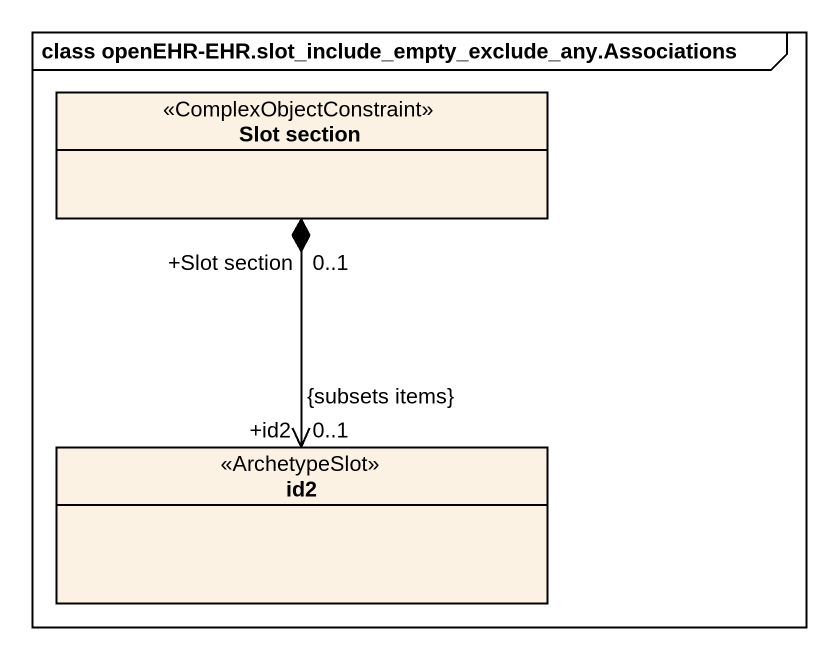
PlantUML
@startuml
mainframe class openEHR-EHR.slot_include_empty_exclude_any.Associations
hide circle
hide empty members
class "Slot section" as Slot_section <<ComplexObjectConstraint>>
class id2 <<ArchetypeSlot>>
Slot_section "+Slot section\n0..1" *--> "+id2\n0..1\n{subsets items}" id2
@enduml
